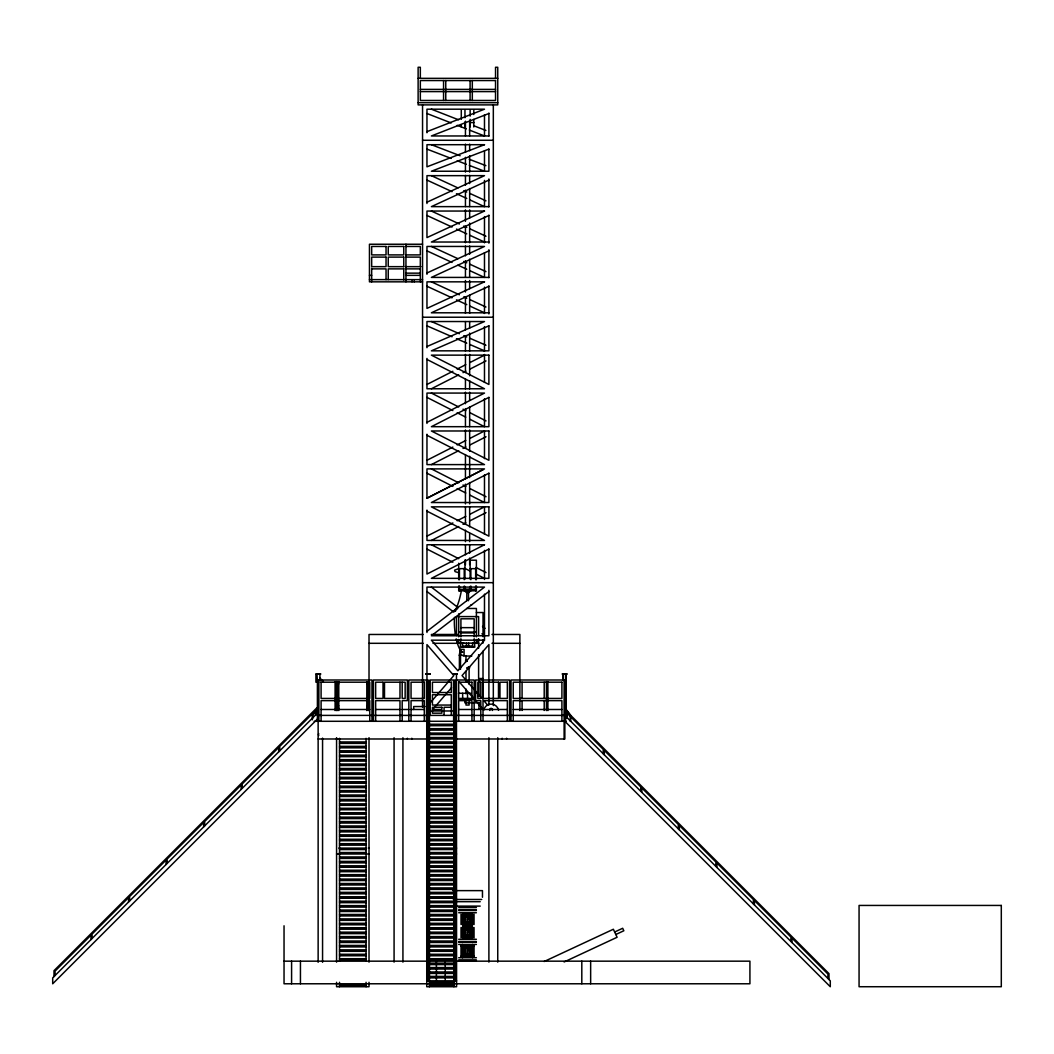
<?xml version="1.0" encoding="UTF-8"?>
<svg xmlns="http://www.w3.org/2000/svg" width="1054" height="1054" viewBox="0 0 1054 1054"><rect width="100%" height="100%" fill="white"/><g stroke="black" fill="none" stroke-linecap="round" stroke-linejoin="round"><path stroke-width="1.5" d="M278.664 751.91L278.704 747.444L242.222 783.939L242.222 788.352M315.673 714.902L315.713 710.422L279.758 746.39L279.758 750.817M460.321 650.134L459.215 655.298L464.089 655.298L464.089 649.396L460.321 649.396L460.321 655.298M455.631 610.898L455.249 609.95L454.854 610.898M316.74 709.487L312.313 715.389L312.313 719.816M317.109 709.487L312.682 715.389L312.682 718.341M469.57 589.305L469.57 591.702L468.503 592.994L468.503 600.727M455.671 610.674L454.814 610.213L455.354 610.806M428.043 705.297L453.813 675.574L426.962 644.6L426.962 680.462M484.484 640.173L457.937 670.805L431.389 640.173L484.484 640.173L484.484 594.166M432.456 709.737L451.56 687.682M318.137 712.438L52.7 977.875L52.7 983.777L318.137 718.341M468.279 592.994L469.57 591.702M470.361 922.329L469.623 921.591L470.361 916.44L464.722 916.44L464.722 922.329L470.361 922.329L470.361 916.44M472.574 924.542L471.098 923.067L471.098 915.702L472.574 914.226L462.508 914.226L462.508 924.542L472.574 924.542L472.574 914.226M462.508 924.542L463.984 923.067L463.984 915.702L462.508 914.226M464.722 922.329L465.46 921.591L464.722 916.44M462.508 937.823L463.984 936.347L463.984 928.969L462.508 927.494L472.574 927.494L472.574 937.823L462.508 937.823L462.508 927.494M464.722 935.609L465.46 934.872L464.722 929.707L470.361 929.707L470.361 935.609L464.722 935.609L464.722 929.707M470.361 935.609L469.623 934.872L470.361 929.707M472.574 937.823L471.098 936.347L471.098 928.969L472.574 927.494M461.033 945.925L462.508 944.45L462.508 957.73L461.033 956.255L461.033 945.925L474.05 945.925L474.05 956.255L472.574 957.73L472.574 944.45L474.05 945.925M470.361 954.041L469.623 953.303L470.361 948.139L464.722 948.139L464.722 954.041L470.361 954.041L470.361 948.139M472.574 956.255L471.098 954.779L471.098 947.401L472.574 945.925M462.508 956.255L463.984 954.779L463.984 947.401L462.508 945.925M464.722 954.041L465.46 953.303L464.722 948.139M426.962 631.333L484.484 587.091L426.962 587.091L426.962 632.479M488.898 591.518L431.389 635.76L488.898 635.76L488.898 590.306M426.962 384.46L452.851 371.272M457.159 369.071L465.789 364.671M470.097 362.484L484.484 355.145M431.389 388.768L458.714 374.842M463.022 372.642L465.894 371.179M470.216 368.979L486.026 360.929M426.962 422.377L484.484 393.076L426.962 393.076L426.962 423.431M426.962 460.282L452.851 447.094M457.146 444.907L465.789 440.506M470.084 438.319L484.484 430.981L484.484 458.622M431.389 464.603L458.714 450.677M463.022 448.477L465.894 447.015M470.216 444.814L486.026 436.751M426.962 498.226L484.484 468.911L426.962 468.898L426.962 498.226L483.035 469.636M426.962 536.143L452.864 522.955M457.159 520.755L465.802 516.355M470.097 514.168L484.497 506.829L484.484 534.259M431.389 540.452L458.727 526.526M463.035 524.325L465.908 522.863M470.216 520.676L486.026 512.613M544.18 961.511L613.362 929.246L617.104 937.269L564.114 961.973M614.653 932.013L622.677 928.271L623.836 930.761L615.813 934.503M426.962 202.21L484.484 175.662L426.962 175.662L426.962 203.514M488.898 180.089L431.389 206.637L488.898 206.637M488.898 215.477L431.389 242.025L488.898 242.025M426.962 272.986L484.484 246.452L426.962 246.452L426.962 274.29M488.898 250.865L431.389 277.413L488.898 277.413M488.898 286.266L431.389 312.801L488.898 312.801M426.962 346.529L484.484 321.536L426.962 321.536L426.962 347.715M426.962 131.658L484.484 109.194L426.962 109.194L426.962 132.751M488.898 113.503L431.389 135.966L488.898 135.966M457.462 608.843L455.012 609.581L454.603 611.043M418.122 78.339L497.751 78.339M420.335 89.392L495.538 89.392M420.335 91.606L495.538 91.606M418.122 102.673L497.751 102.673M470.124 122.58L473.813 122.58M422.549 140.274L493.325 140.274M422.549 244.238L369.453 244.238L369.453 281.84L422.549 281.84M405.948 246.452L420.335 246.452L420.335 254.897L405.948 254.897M405.948 257.11L420.335 257.11L420.335 266.662M405.25 266.662L420.981 266.662M371.667 268.875L386.041 268.875L386.041 279.626M403.748 268.875L388.254 268.875L388.254 279.626M405.948 268.875L420.335 268.875M405.948 273.144L420.335 273.144M369.453 275.357L371.667 275.357M405.948 275.357L420.335 275.357M369.453 279.626L422.549 279.626M422.549 317.228L493.325 317.228M464.959 568.659L458.701 568.659L454.603 570.148L455.012 571.611L458.701 572.717M470.124 568.659L476.395 568.659M422.549 582.664L493.325 582.664M464.774 589.305L470.308 589.305L470.308 590.78M465.512 591.149L466.803 591.149M468.279 591.149L469.57 591.149M471.006 604.785L471.81 604.785M466.738 608.474L476.395 608.474L476.395 636.814M476.395 612.532L483.022 612.532L483.022 636.669M460.914 627.644L474.181 627.644M458.701 632.071L476.395 632.071M460.914 632.914L474.181 632.914M423.128 634.468L369.019 634.468L369.019 710.501M431.323 634.468L457.555 634.468M491.994 634.468L519.872 634.468L519.872 710.567M369.019 643.309L423.128 643.309M432.97 643.309L464.116 643.309M473.957 643.309L478.872 643.309M491.994 643.309L519.872 643.309M466.435 645.707L468.648 645.707M462.495 646.076L466.224 646.076M468.859 646.076L472.587 646.076M463.273 656.036L471.81 656.036M465.591 660.463L467.067 660.463M465.591 660.818L467.067 660.818M465.591 661.187L467.067 661.187M465.591 661.556L466.276 661.556M468.147 667.09L469.491 667.09M468.147 667.459L469.491 667.459M466.948 667.828L469.491 667.828M466.948 668.196L469.491 668.196M316.002 673.914L320.64 673.914M425.75 673.914L430.256 673.914M452.733 673.914L457.238 673.914M562.335 673.914L566.986 673.914M316.002 674.099L320.64 674.099M425.75 674.099L430.256 674.099M452.733 674.099L457.238 674.099M562.335 674.099L566.986 674.099M456.461 680.001L474.155 680.001L474.155 721.292M317.399 681.108L317.03 674.837L315.923 674.837L315.923 682.201L317.399 682.201M320.35 682.201L369.756 682.201L369.756 698.433L321.088 698.433L321.088 682.201M337.306 683.809L338.782 683.809M366.805 683.809L368.281 683.809M427.41 683.809L428.767 683.809M458.45 693.269L470.809 693.269M476.869 693.269L478.345 693.269L478.345 696.22M458.661 699.171L472.838 699.171M479.175 702.847L464.867 702.847L464.867 699.909M451.296 705.06L432.43 705.06L432.43 694.744L451.296 694.744L451.296 715.389M337.306 705.851L338.782 705.851M366.805 705.851L368.281 705.851M427.41 705.851L428.767 705.851M424.999 706.536L413.695 706.536L413.695 709.487M451.296 707.274L444.077 707.274L444.077 715.389M337.306 708.064L338.782 708.064M366.805 708.064L368.281 708.064M427.41 708.064L428.767 708.064M321.088 709.487L369.756 709.487M375.646 709.487L399.98 709.487M402.193 709.487L408.833 709.487M411.047 709.487L424.314 709.487M458.674 709.487L471.942 709.487M474.155 709.487L480.795 709.487M483.009 709.487L507.343 709.487M513.232 709.487L561.901 709.487M431.389 710.963L452.311 710.963M317.399 715.389L426.527 715.389M428.095 715.389L453.628 715.389L453.628 721.292M454.551 715.389L453.866 715.389L453.866 986.728M456.461 715.389L565.59 715.389M427.41 716.918L428.767 716.918M314.158 721.292L566.248 721.292M429.452 724.23L453.866 724.23M429.452 725.705L453.866 725.705M429.452 728.657L453.866 728.657M427.41 729.882L428.767 729.882M429.452 730.132L453.866 730.132M427.41 731.489L428.767 731.489M429.452 733.083L453.866 733.083M429.452 734.559L453.866 734.559M429.452 737.51L453.866 737.51M318.137 738.986L564.852 738.986L564.852 721.292L830.288 986.728L830.288 980.826L566.209 716.746L566.209 710.857L828.984 973.619L828.984 979.522M339.52 741.937L366.067 741.937M429.452 741.937L453.866 741.937M339.52 743.399L366.067 743.399M429.452 743.399L453.866 743.399M339.52 746.351L366.067 746.351M429.452 746.351L453.866 746.351M339.52 747.826L366.067 747.826M429.452 747.826L453.866 747.826M427.41 749.974L428.767 749.974M339.52 750.777L366.067 750.777M429.452 750.777L453.866 750.777M427.41 751.502L428.767 751.502M339.52 752.253L366.067 752.253M427.41 752.187L428.767 752.187M429.452 752.253L453.866 752.253M427.41 753.715L428.767 753.715M339.52 755.204L366.067 755.204M429.452 755.204L453.866 755.204M339.52 756.68L366.067 756.68M429.452 756.68L453.866 756.68M339.52 759.631L366.067 759.631M429.452 759.631L453.866 759.631M339.52 761.107L366.067 761.107M427.41 761.041L428.767 761.041M429.452 761.107L453.866 761.107M427.41 762.569L428.767 762.569M339.52 764.045L366.067 764.045M429.452 764.045L453.866 764.045M339.52 765.52L366.067 765.52M429.452 765.52L453.866 765.52M339.52 768.471L366.067 768.471M429.452 768.471L453.866 768.471M339.52 769.947L366.067 769.947M429.452 769.947L453.866 769.947M339.52 772.898L366.067 772.898M429.452 772.898L453.866 772.898M339.52 774.374L366.067 774.374M429.452 774.374L453.866 774.374M427.41 774.953L428.767 774.953M427.41 776.561L428.767 776.561M339.52 777.325L366.067 777.325M429.452 777.325L453.866 777.325M339.52 778.801L366.067 778.801M429.452 778.801L453.866 778.801M339.52 781.752L366.067 781.752M429.452 781.752L453.866 781.752M339.52 783.227L366.067 783.227M429.452 783.227L453.866 783.227M339.52 786.165L366.067 786.165M429.452 786.165L453.866 786.165M339.52 787.641L366.067 787.641M429.452 787.641L453.866 787.641M339.52 790.592L366.067 790.592M429.452 790.592L453.866 790.592M339.52 792.068L366.067 792.068M429.452 792.068L453.866 792.068M427.41 793.135L428.767 793.135M427.41 794.663L428.767 794.663M339.52 795.019L366.067 795.019M429.452 795.019L453.866 795.019M427.41 795.348L428.767 795.348M339.52 796.495L366.067 796.495M429.452 796.495L453.866 796.495M427.41 796.877L428.767 796.877M339.52 799.446L366.067 799.446M429.452 799.446L453.866 799.446M339.52 800.921L366.067 800.921M429.452 800.921L453.866 800.921M339.52 803.873L366.067 803.873M429.452 803.873L453.866 803.873M427.41 804.189L428.767 804.189M339.52 805.335L366.067 805.335M429.452 805.335L453.866 805.335M427.41 805.717L428.767 805.717M339.52 808.286L366.067 808.286M429.452 808.286L453.866 808.286M339.52 809.762L366.067 809.762M429.452 809.762L453.866 809.762M339.52 812.713L366.067 812.713M429.452 812.713L453.866 812.713M339.52 814.189L366.067 814.189M429.452 814.189L453.866 814.189M339.52 817.14L366.067 817.14M429.452 817.14L453.866 817.14M339.52 818.615L366.067 818.615M427.41 818.615L428.767 818.615M429.452 818.615L453.866 818.615M454.551 818.615L455.908 818.615M427.41 820.829L428.767 820.829M339.52 821.567L366.067 821.567M429.452 821.567L453.866 821.567M339.52 823.042L366.067 823.042M429.452 823.042L453.866 823.042M339.52 825.98L366.067 825.98M429.452 825.98L453.866 825.98M339.52 827.456L366.067 827.456M429.452 827.456L453.866 827.456M339.52 830.407L366.067 830.407M429.452 830.407L453.866 830.407M339.52 831.883L366.067 831.883M429.452 831.883L453.866 831.883M339.52 834.834L366.067 834.834M429.452 834.834L453.866 834.834M339.52 836.309L366.067 836.309M429.452 836.309L453.866 836.309M427.41 837.047L428.767 837.047M339.52 839.261L366.067 839.261M427.41 839.261L428.767 839.261M429.452 839.261L453.866 839.261M339.52 840.736L366.067 840.736M429.452 840.736L453.866 840.736M339.52 843.687L366.067 843.687M429.452 843.687L453.866 843.687M339.52 845.163L366.067 845.163M429.452 845.163L453.866 845.163M338.782 848.101L366.067 848.101M368.281 848.101L369.019 848.101M426.738 848.101L454.551 848.101M455.908 848.101L456.58 848.101M339.52 849.577L366.067 849.577M429.452 849.577L453.866 849.577M339.52 852.528L366.067 852.528M429.452 852.528L453.866 852.528M336.569 854.004L369.019 854.004M429.452 854.004L456.58 854.004M339.52 856.955L366.067 856.955M429.452 856.955L453.866 856.955M339.52 858.43L366.067 858.43M429.452 858.43L453.866 858.43M339.52 861.381L366.067 861.381M429.452 861.381L453.866 861.381M339.52 862.857L366.067 862.857M429.452 862.857L453.866 862.857M427.41 864.148L428.767 864.148M339.52 865.808L366.067 865.808M427.41 865.716L428.767 865.716M429.452 865.808L453.866 865.808M339.52 867.271L366.067 867.271M429.452 867.271L453.866 867.271M339.52 870.222L366.067 870.222M429.452 870.222L453.866 870.222M339.52 871.698L366.067 871.698M429.452 871.698L453.866 871.698M339.52 874.649L366.067 874.649M429.452 874.649L453.866 874.649M339.52 876.124L366.067 876.124M429.452 876.124L453.866 876.124M339.52 879.076L366.067 879.076M429.452 879.076L453.866 879.076M427.41 880.367L428.767 880.367M339.52 880.551L366.067 880.551M429.452 880.551L453.866 880.551M427.41 881.934L428.767 881.934M427.41 882.58L428.767 882.58M339.52 883.502L366.067 883.502M429.452 883.502L453.866 883.502M427.41 884.148L428.767 884.148M339.52 884.978L366.067 884.978M429.452 884.978L453.866 884.978M339.52 887.916L366.067 887.916M429.452 887.916L453.866 887.916M339.52 889.392L366.067 889.392M429.452 889.392L453.866 889.392M452.614 890.63L454.617 890.63M455.671 890.63L482.468 890.63L482.468 897.27M427.41 891.434L428.767 891.434M339.52 892.343L366.067 892.343M429.452 892.343L453.866 892.343M427.41 893.001L428.767 893.001M339.52 893.818L366.067 893.818M429.452 893.818L453.866 893.818M339.52 896.77L366.067 896.77M429.452 896.77L453.866 896.77M339.52 898.245L366.067 898.245M429.452 898.245L453.866 898.245M453.352 899.47L481.731 899.47M339.52 901.196L366.067 901.196M429.452 901.196L453.866 901.196M456.58 901.684L480.202 901.684M339.52 902.672L366.067 902.672M429.452 902.672L453.866 902.672M339.52 905.623L366.067 905.623M429.452 905.623L453.866 905.623M456.58 906.111L480.202 906.111M339.52 907.099L366.067 907.099M429.452 907.099L453.866 907.099M458.701 907.586L476.395 907.586M427.41 908.258L428.767 908.258M458.701 909.8L476.395 909.8M427.41 909.826L428.767 909.826M339.52 910.037L366.067 910.037M429.452 910.037L453.866 910.037M458.701 910.537L476.395 910.537M339.52 911.512L366.067 911.512M429.452 911.512L453.866 911.512M458.701 912.751L476.395 912.751M339.52 914.464L366.067 914.464M429.452 914.464L453.866 914.464M463.984 915.702L471.098 915.702M339.52 915.939L366.067 915.939M429.452 915.939L453.866 915.939M465.46 917.178L469.623 917.178M339.52 918.89L366.067 918.89M429.452 918.89L453.866 918.89M339.52 920.366L366.067 920.366M429.452 920.366L453.866 920.366M465.46 921.591L469.623 921.591M463.984 923.067L471.098 923.067M339.52 923.317L366.067 923.317M429.452 923.317L453.866 923.317M427.41 924.477L428.767 924.477M339.52 924.793L366.067 924.793M429.452 924.793L453.866 924.793M427.41 926.044L428.767 926.044M462.508 926.018L472.574 926.018M427.41 926.69L428.767 926.69M339.52 927.744L366.067 927.744M429.452 927.744L453.866 927.744M427.41 928.258L428.767 928.258M463.984 928.969L471.098 928.969M339.52 929.206L366.067 929.206M429.452 929.206L453.866 929.206M465.46 930.445L469.623 930.445M339.52 932.158L366.067 932.158M429.452 932.158L453.866 932.158M339.52 933.633L366.067 933.633M429.452 933.633L453.866 933.633M465.46 934.872L469.623 934.872M427.41 935.544L428.767 935.544M463.984 936.347L471.098 936.347M339.52 936.584L366.067 936.584M429.452 936.584L453.866 936.584M427.41 937.098L428.767 937.098M339.52 938.06L366.067 938.06M429.452 938.06L453.866 938.06M458.701 939.285L476.395 939.285M339.52 941.011L366.067 941.011M429.452 941.011L453.866 941.011M458.701 941.499L476.395 941.499M458.701 942.236L476.395 942.236M339.52 942.487L366.067 942.487M429.452 942.487L453.866 942.487M458.701 944.45L476.395 944.45M339.52 945.438L366.067 945.438M429.452 945.438L453.866 945.438M339.52 946.914L366.067 946.914M429.452 946.914L453.866 946.914M463.984 947.401L471.098 947.401M465.46 948.877L469.623 948.877M339.52 949.852L366.067 949.852M429.452 949.852L453.866 949.852M339.52 951.327L366.067 951.327M427.41 951.327L428.767 951.327M429.452 951.327L453.866 951.327M454.551 951.327L455.908 951.327M427.41 951.986L428.767 951.986M465.46 953.303L469.623 953.303M339.52 954.278L366.067 954.278M429.452 954.278L453.866 954.278M463.984 954.779L471.098 954.779M339.52 955.754L366.067 955.754M429.452 955.754L453.866 955.754M461.033 956.255L474.05 956.255M458.701 957.73L476.395 957.73M339.52 958.705L366.067 958.705M429.452 958.705L453.866 958.705M458.701 959.93L476.395 959.93M339.52 960.181L366.067 960.181M429.452 960.181L453.866 960.181M458.701 960.668L476.395 960.668M284.04 961.169L749.921 961.169L749.921 983.777L284.04 983.777L284.04 925.781M429.452 963.132L453.866 963.132M429.452 964.608L453.866 964.608M429.452 967.559L453.866 967.559M427.41 968.204L428.767 968.204M429.452 969.034L453.866 969.034M427.41 970.418L428.767 970.418M429.452 971.972L453.866 971.972M429.452 973.448L453.866 973.448M429.452 976.399L453.866 976.399M429.452 977.875L453.866 977.875M427.41 979.258L428.767 979.258M426.738 980.826L456.58 980.826M429.452 982.302L453.866 982.302M339.52 985.253L366.067 985.253M429.452 985.253L453.866 985.253M431.389 144.701L460.15 155.755M469.228 159.246L485.881 165.649M426.962 149.115L451.178 158.429M457.238 160.761L466.316 164.253M469.346 165.412L484.484 171.235M431.389 109.194L458.635 119.827M473.773 125.742L485.881 130.472M426.962 113.503L451.178 122.962M457.238 125.321L466.316 128.865M469.346 130.05L484.484 135.966L484.484 114.728M431.389 321.536L459.412 333.723M463.839 335.633L466.777 336.924M469.728 338.202L485.96 345.251M426.962 325.844L452.034 336.74M456.461 338.663L466.777 343.156M469.728 344.434L484.484 350.837M431.389 175.662L457.937 187.915M463.839 190.642L466.777 191.999M469.728 193.356L485.96 200.84M426.962 180.089L452.034 191.657M456.461 193.699L466.777 198.468M469.728 199.825L484.484 206.637L484.484 180.418M431.389 211.05L459.412 223.988M463.839 226.03L466.777 227.387M469.728 228.744L485.96 236.241M426.962 215.477L452.034 227.045M456.461 229.087L466.777 233.856M469.728 235.213L484.484 242.025M431.389 246.452L457.937 258.704M463.839 261.418L466.777 262.775M469.728 264.146L485.96 271.629M426.962 250.865L452.034 262.446M457.937 265.16L466.777 269.244M469.728 270.614L484.484 277.413L484.484 252.683M431.389 281.84L459.412 294.764M463.839 296.806L466.777 298.177M469.728 299.534L485.96 307.017M426.962 286.266L452.034 297.834M456.461 299.876L466.777 304.632M469.728 306.003L484.484 312.801M426.962 359.454L484.484 388.768L426.962 388.768L426.962 358.413M431.389 393.076L458.714 406.989M463.022 409.189L465.894 410.652M470.216 412.852L486.026 420.915M426.962 397.384L452.851 410.573M457.159 412.773L465.789 417.16M470.097 419.36L484.484 426.686L484.484 398.781M426.962 435.289L484.484 464.603L426.962 464.603L426.962 434.235M431.389 468.898L458.714 482.837M463.022 485.024L465.894 486.487M470.216 488.687L486.026 496.737M426.962 473.206L452.851 486.395M457.159 488.595L465.789 493.008M470.097 495.196L484.484 502.534L484.484 474.88M426.962 511.15L484.484 540.452L426.962 540.438L426.962 510.083M431.389 544.747L458.714 558.673M475.96 567.46L486.026 572.586M426.962 549.068L452.851 562.243M464.353 568.106L470.097 571.031M475.855 573.969L484.484 578.356M431.389 587.091L458.226 607.736M482.508 626.419L485.064 628.382M426.962 591.518L453.813 612.163M481.928 633.783L484.484 635.76M319.981 678.157L321.944 680.12M481.388 697.867L462.06 675.574L488.898 644.6L488.898 704.915M483.536 700.343L487.831 705.297M458.991 681.556L483.417 709.737M566.248 709.487L570.675 715.389L570.675 721.292M566.762 710.673L570.306 715.389L570.306 721.292M456.975 640.173L457.963 643.124L477.133 643.124L478.608 638.711L478.608 648.263M604.324 754.862L604.285 750.382L640.766 786.89L640.766 791.304M567.302 717.853L567.263 713.374L603.231 749.341L603.231 753.768M827.943 978.481L827.943 974.054L791.962 938.086L791.962 942.5M790.922 941.459L790.922 937.032L754.427 900.538L754.427 904.964M753.386 903.924L753.386 899.51L716.891 863.002L716.891 867.429M715.85 866.388L715.85 861.974L679.356 825.466L679.356 829.893M678.302 828.852L678.302 824.439L641.807 787.931L641.807 792.344M590.648 961.169L590.648 983.777M581.808 961.169L581.808 983.777M566.248 674.099L566.248 718.037M565.879 674.099L565.879 709.895M565.59 721.292L565.59 680.001L511.019 680.001L511.019 721.292M564.114 680.001L564.114 738.986M563.442 674.099L563.442 680.449M563.073 674.099L563.073 680.449M561.901 721.292L561.901 700.646L513.232 700.646L513.232 721.292M547.896 681.609L547.896 710.567M546.42 681.582L546.42 710.567M544.207 682.201L544.207 698.433M544.207 700.646L544.207 710.475M522.086 682.201L522.086 698.433M522.086 700.646L522.086 710.475M509.543 721.292L509.543 680.001L475.631 680.001L475.631 700.646L480.795 700.646L480.795 721.292M507.343 721.292L507.343 700.646L483.009 700.646L483.009 721.292M506.605 738.248L506.605 738.986M502.178 738.248L502.178 738.986M497.751 737.747L497.751 962.131M495.538 78.339L495.538 67.272L497.751 67.272L497.751 104.886L418.122 104.886L418.122 67.272L420.335 67.272L420.335 78.339M493.325 104.886L493.325 705.574M492.389 710.475L492.389 708.999L491.111 708.262L489.833 708.999L489.833 710.475M488.898 113.107L488.898 136.15M488.898 178.956L488.898 206.94M488.898 215.174L488.898 243.158M488.898 249.745L488.898 277.729M488.898 285.95L488.898 313.934M488.898 737.747L488.898 962.131M484.484 150.867L484.484 170.564M484.484 216.557L484.484 242.828M484.484 287.162L484.484 313.446M484.484 326.582L484.484 351.193M484.484 354.473L484.484 382.378M484.484 550.399L484.484 579.437M483.022 639.897L483.022 643.111M483.022 651.161L483.022 678.526L478.608 678.526L478.608 654.626M482.653 678.526L482.653 699.171M478.977 678.526L478.977 695.996M478.977 702.847L478.977 709.171M478.608 635.549L478.608 616.59L456.487 616.59L456.487 635.549M476.395 579.713L476.395 560.201L470.124 560.201L470.124 579.133M476.395 586.037L476.395 590.78L458.701 590.78L458.701 586.037M476.395 639.449L476.395 643.124M476.026 590.78L476.026 589.305L470.677 589.305L470.677 590.78M475.657 568.659L475.657 579.713M475.657 586.037L475.657 590.78M474.181 636.814L474.181 618.803L460.914 618.803L460.914 636.814M474.181 638.75L474.801 647.182L460.282 647.182L460.914 638.75M474.05 914.226L474.05 924.542M474.05 927.494L474.05 937.823M473.813 109.708L473.813 114.53M473.813 119.352L473.813 126.994M472.587 643.124L472.587 647.182M472.311 80.552L472.311 100.459M472.442 696.22L472.442 699.171M471.942 721.292L471.942 700.646L458.674 700.646L458.674 721.292M470.861 568.659L470.861 579.713M470.861 586.037L470.861 590.78M470.097 80.552L470.097 100.459M470.124 109.708L470.124 116.138M470.124 119.352L470.124 126.994M470.124 586.459L470.124 590.78M469.649 121.17L469.649 135.953M469.649 144.174L469.649 150.735M469.649 155.663L469.649 172.092M469.649 175.372L469.649 183.594M469.649 188.521L469.649 206.584M469.649 209.865L469.649 218.086M469.649 223.013L469.649 242.723M469.649 246.004L469.649 254.212M469.649 259.139L469.649 277.215M469.649 280.496L469.649 288.704M469.649 295.278L469.649 313.341M469.649 321.562L469.649 328.123M469.649 333.051L469.649 351.127M469.649 354.407L469.649 375.764M469.649 380.692L469.649 388.9M469.649 392.18L469.649 400.401M469.649 406.963L469.649 426.672M469.649 429.966L469.649 451.31M469.649 456.237L469.649 477.594M469.649 482.521L469.649 503.878M469.649 507.158L469.649 526.868M469.649 533.443L469.649 541.651M469.649 544.931L469.649 553.152M469.649 558.08L469.649 564.641M469.109 668.196L469.109 684.23M469.109 701.859L469.109 705.06L465.987 705.06L465.987 701.859M468.648 643.124L468.648 647.182M468.279 589.305L468.279 591.702L466.803 591.702L466.803 589.305M467.541 693.269L467.541 699.171M466.803 600.727L466.803 592.994L465.512 591.702L465.512 589.305M466.435 643.124L466.435 647.182M465.987 656.036L465.987 660.463M465.987 671.398L465.987 681.016M465.987 689.039L465.987 693.848M465.446 121.17L465.446 135.953M465.446 144.174L465.446 152.382M465.446 157.309L465.446 172.092M465.446 175.372L465.446 185.227M465.446 190.155L465.446 206.584M465.446 209.865L465.446 221.366M465.446 226.294L465.446 242.723M465.446 246.004L465.446 255.858M465.446 260.786L465.446 277.215M465.446 280.496L465.446 291.998M465.446 296.925L465.446 313.341M465.446 321.562L465.446 329.77M465.446 336.345L465.446 351.127M465.446 354.407L465.446 372.47M465.446 379.045L465.446 388.9M465.446 392.18L465.446 403.682M465.446 408.609L465.446 426.672M465.446 429.966L465.446 448.029M465.446 454.603L465.446 479.241M465.446 484.168L465.446 503.878M465.446 507.158L465.446 523.588M465.446 530.149L465.446 541.651M465.446 544.931L465.446 554.786M465.446 559.714L465.446 564.641M464.959 109.708L464.959 117.745M464.959 122.04L464.959 126.994M464.959 560.201L464.959 579.133M464.959 586.459L464.774 590.78M464.406 590.78L464.406 589.305L459.07 589.305L459.07 590.78M464.221 568.659L464.221 579.713M464.221 586.037L464.221 590.78M462.653 693.269L462.653 699.171M462.495 643.124L462.495 647.182M461.283 109.708L461.283 119.352M461.283 124.952L461.283 126.994M461.033 914.226L461.033 924.542M461.033 927.494L461.033 937.823M460.69 649.396L460.69 655.298M460.506 655.298L460.506 669.343M459.439 568.659L459.439 579.713M459.439 586.037L459.439 590.78M459.399 655.298L459.399 669.343M458.701 563.244L458.701 579.713M458.701 613.876L458.701 636.814M458.701 639.449L458.701 643.124M456.461 674.099L456.58 986.728L426.738 986.728L426.738 715.389M455.908 680.001L455.908 980.826M454.551 680.001L454.551 980.826M453.51 715.389L453.51 680.001L430.216 680.001L430.216 715.389M445.763 80.552L445.763 100.459M445.249 961.169L445.249 983.777M443.563 80.552L443.563 100.459M441.863 710.963L441.863 713.176L432.43 713.176L432.43 710.963M436.409 961.169L436.409 983.777M429.452 715.389L429.452 986.728M428.767 680.001L428.767 980.826M427.41 680.001L427.41 980.826M426.527 721.292L426.527 680.001L408.833 680.001L408.833 721.292M424.314 721.292L424.314 700.646L411.047 700.646L411.047 721.292M422.549 104.886L422.549 707.194M420.335 268.283L420.335 279.995M420.335 280.733L420.335 281.84M414.248 280.733L414.248 281.84M412.035 280.733L412.035 281.84M411.785 738.248L411.785 738.986M407.358 738.248L407.358 738.986M405.948 244.238L405.948 279.995M405.948 280.733L405.948 281.84M403.748 268.283L403.748 279.995M402.931 737.747L402.931 962.131M402.193 682.201L402.193 698.433L405.144 698.433L405.144 682.201L384.499 682.201L384.499 698.433L399.98 698.433L399.98 682.201M402.193 721.292L402.193 700.646L407.358 700.646L407.358 680.001L373.432 680.001L373.432 721.292M399.98 721.292L399.98 700.646L375.646 700.646L375.646 721.292M394.077 737.747L394.077 962.131M371.957 721.292L371.957 680.001L317.399 680.001L317.399 721.292M371.667 268.283L371.667 279.995M371.667 280.733L371.667 281.84M369.756 721.292L369.756 700.646L321.088 700.646L321.088 721.292M369.019 737.668L369.019 962.144M369.019 982.302L369.019 986.728L336.569 986.728L336.569 982.302M368.281 681.609L368.281 710.567M366.805 681.609L366.805 710.567M366.067 738.327L366.067 961.169M366.067 982.302L366.067 986.728M339.52 738.327L339.52 961.169M339.52 982.302L339.52 986.728M338.782 681.609L338.782 710.567M337.306 681.609L337.306 710.567M336.569 681.582L336.569 710.567M336.569 737.668L336.569 962.144M335.093 681.609L335.093 710.567M323.301 681.108L323.301 682.201M322.564 738.103L322.564 962.276M319.915 674.099L319.915 680.449M318.875 680.001L318.875 721.292M318.137 721.292L318.137 962.276M316.78 713.808L316.78 707.906L54.004 970.668L54.004 976.571M300.443 961.169L300.443 983.777M291.589 961.169L291.589 983.777M241.182 789.406L241.182 784.98L204.674 821.488L204.674 825.901M203.633 826.942L203.633 822.515L167.138 859.023L167.138 863.437M166.097 864.478L166.097 860.051L129.602 896.559L129.602 900.972M128.562 902.013L128.562 897.586L92.067 934.094L92.067 938.508M91.026 939.549L91.026 935.135L55.045 971.103L55.045 975.53M483.694 710.33A7.536 7.536 0 0 1 498.542 710.33M462.298 652.202A23.834 6.772 84.3 0 1 456.211 638.895M455.394 634.679A23.834 6.772 84.3 0 1 454.485 617.328M461.454 590.227A25.863 6.574 -79.2 0 1 455.249 610.503M318.743 735.481A1.858 1.858 0 0 1 318.743 733.624M461.678 652.189L462.574 652.097L461.678 652.189M488.898 397.384L431.389 426.686L488.898 426.686L488.898 397.384M488.898 473.206L431.389 502.534L488.898 502.521L488.898 473.206M484.484 544.76L426.962 574.048L426.962 544.747L484.484 544.76M488.898 549.068L431.389 578.356L488.898 578.356L488.898 549.055M484.484 211.05L426.962 237.598L426.962 211.05L484.484 211.05M484.484 281.84L426.962 308.387L426.962 281.84L484.484 281.84M488.898 325.844L431.389 350.837L488.898 350.837L488.898 325.844M484.484 144.701L426.962 166.822L426.962 144.701L484.484 144.701M488.898 149.115L431.389 171.235L488.898 171.235L488.898 149.115M495.538 80.552L420.335 80.552L420.335 100.459L495.538 100.459L495.538 80.552M386.041 246.452L371.667 246.452L371.667 254.897L386.041 254.897L386.041 246.452M403.748 246.452L388.254 246.452L388.254 254.897L403.748 254.897L403.748 246.452M386.041 257.11L371.667 257.11L371.667 266.662L386.041 266.662L386.041 257.11M403.748 257.11L388.254 257.11L388.254 266.662L403.748 266.662L403.748 257.11M488.898 355.145L431.389 355.145L488.898 384.46L488.898 355.145M488.898 430.981L431.389 430.981L488.898 460.282L488.898 430.981M488.898 506.829L431.389 506.842L488.898 536.143L488.898 506.829M383.024 682.201L375.646 682.201L375.646 698.433L383.024 698.433L383.024 682.201M424.314 682.201L411.047 682.201L411.047 698.433L424.314 698.433L424.314 682.201M451.296 682.201L432.43 682.201L432.43 692.531L451.296 692.531L451.296 682.201M471.942 682.201L458.674 682.201L458.674 698.433L471.942 698.433L471.942 682.201M480.795 682.201L477.844 682.201L477.844 698.433L480.795 698.433L480.795 682.201M498.489 682.201L483.009 682.201L483.009 698.433L498.489 698.433L498.489 682.201M507.343 682.201L499.965 682.201L499.965 698.433L507.343 698.433L507.343 682.201M561.901 682.201L513.232 682.201L513.232 698.433L561.901 698.433L561.901 682.201M441.863 707.274L432.43 707.274L432.43 709.487L441.863 709.487L441.863 707.274M1001.3 905.439L859.063 905.439L859.063 986.728L1001.3 986.728L1001.3 905.439M468.147 918.64L466.935 918.64L466.935 920.116L468.147 920.116L468.147 918.64M468.147 931.92L466.935 931.92L466.935 933.396L468.147 933.396L468.147 931.92M468.147 950.352L466.935 950.352L466.935 951.828L468.147 951.828L468.147 950.352"/></g></svg>
